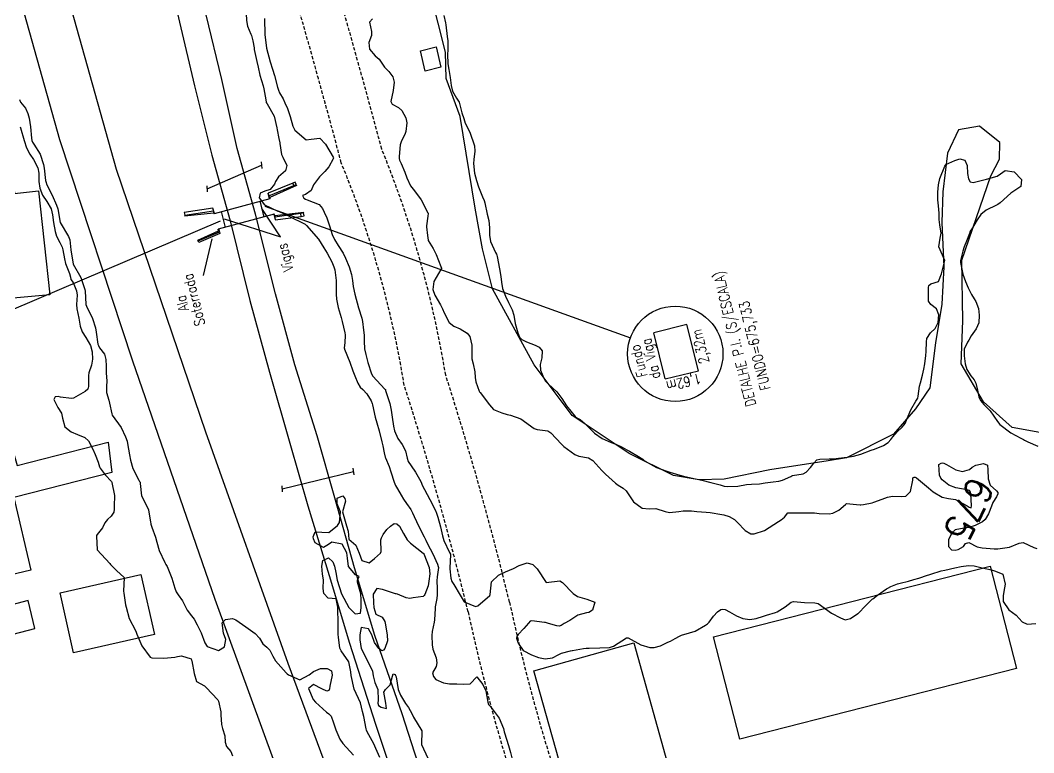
# Model space of a CAD drawing. Header units: metres. Extents: x 292545 to 299085, y 7450245 to 7463078.
# Drawn here: x 296294 to 296442.8, y 7454892.1 to 7454999.7 of the extents above; entities that cross this region are included whole.
import ezdxf
from ezdxf.enums import TextEntityAlignment as Align

# ---------------------------------------------------------------- set-up
doc = ezdxf.new("R2010")
doc.units = ezdxf.units.M
for name, pattern in [('CONTINUO', [0]), ('DASHED', [0.75, 0.5, -0.25]), ('TRACEJADO', [8.7, 8, -0.7])]:
    doc.linetypes.add(name, pattern=pattern)
for name, color, linetype in [('Cotas', 45, 'Continuous'), ('Curvas de Nivel 1m', 11, 'Continuous'), ('Curvas de Nivel 5m', 15, 'Continuous'), ('Edificações', 30, 'Continuous'), ('Hidrografia', 140, 'Continuous'), ('Linha Férrea', 20, 'Continuous'), ('P.I.', 45, 'CONTINUO'), ('Pórtico', 62, 'Continuous'), ('TEXTO', 45, 'Continuous'), ('Vias Primárias', 230, 'Continuous'), ('Vias Secundárias', 230, 'DASHED'), ('VIGA', 190, 'Continuous')]:
    doc.layers.add(name, color=color, linetype=linetype)
doc.styles.add('ROMANS', font='romans', dxfattribs={"height": 0.2})
doc.styles.add('Style-STANDARD', font='STANDARD.shx')

msp = doc.modelspace()

# ---------------------------------------------------------------- linework, layer by layer
at = {"layer": 'Curvas de Nivel 1m', "flags": 128}
for points, elevation in [([(296327.15, 7455000.71), (296327.19, 7454999.67), (296327.33, 7454998.84), (296327.85, 7454997.66), (296327.95, 7454997.46), (296328.14, 7454996.71), (296328.31, 7454995.66), (296328.35, 7454995.44), (296328.73, 7454993.65), (296328.9, 7454992.85), (296329.16, 7454991.65), (296329.64, 7454990.07), (296329.75, 7454989.64), (296330.04, 7454988.01), (296330.07, 7454987.68), (296330.09, 7454987.64), (296330.23, 7454987.44), (296331.25, 7454985.63), (296331.67, 7454983.94), (296331.7, 7454983.62), (296331.97, 7454982.37), (296332.08, 7454981.73), (296332.09, 7454981.62), (296332.35, 7454980.02), (296332.52, 7454979.61), (296333.11, 7454978.41), (296332.95, 7454977.6), (296331.9, 7454976.74), (296331.47, 7454976.06), (296331.3, 7454975.63), (296330.66, 7454974.85), (296329.88, 7454974.61), (296329.2, 7454974.32), (296329.07, 7454973.65), (296329.85, 7454972.61), (296331.78, 7454971.68), (296331.84, 7454971.67), (296331.88, 7454971.66), (296332, 7454971.62), (296333.28, 7454971.04), (296333.83, 7454970.75), (296335.42, 7454969.98), (296335.82, 7454969.75), (296336.03, 7454969.57), (296337.79, 7454967.55), (296338.54, 7454966.3), (296339.07, 7454965.53), (296339.75, 7454964.25), (296340.05, 7454963.52), (296340.18, 7454963.07), (296340.37, 7454961.51), (296340.38, 7454960.85), (296340.39, 7454959.51), (296340.42, 7454958.78), (296340.64, 7454957.51), (296341.08, 7454956.08), (296341.26, 7454955.5), (296341.64, 7454953.83), (296341.68, 7454953.5), (296341.69, 7454953.44), (296341.62, 7454952.38), (296341.55, 7454951.55), (296341.57, 7454951.5), (296341.6, 7454951.41), (296342.36, 7454949.49), (296342.81, 7454948.24), (296343.11, 7454947.48), (296343.54, 7454946.44), (296343.91, 7454945.85), (296344.29, 7454945.47), (296344.89, 7454944.83), (296345.52, 7454943.81), (296345.67, 7454943.45), (296345.72, 7454943.24), (296346.08, 7454941.44), (296346.34, 7454940.58), (296346.7, 7454939.44), (296347.08, 7454937.79), (296347.16, 7454937.43), (296347.21, 7454937.21), (296347.42, 7454936.21), (296347.56, 7454935.57), (296347.61, 7454935.43), (296348.14, 7454934.17), (296348.42, 7454933.42), (296348.91, 7454931.87), (296349.09, 7454931.41), (296349.36, 7454930.91), (296349.93, 7454929.98), (296350.28, 7454929.4), (296350.7, 7454928.76), (296351.33, 7454927.85), (296351.6, 7454927.38), (296351.83, 7454926.86), (296352.52, 7454925.37), (296353.28, 7454923.87), (296353.52, 7454923.36), (296353.8, 7454922.82), (296354.55, 7454921.35), (296355.23, 7454919.83), (296355.37, 7454919.48), (296355.39, 7454919.34), (296355.21, 7454918), (296355.14, 7454917.4), (296355.14, 7454917.34), (296355.19, 7454916.3), (296355.22, 7454915.34), (296355.17, 7454914.77), (296354.93, 7454913.57), (296354.89, 7454913.34), (296354.8, 7454911.67), (296354.78, 7454911.34), (296354.49, 7454909.97), (296354.4, 7454909.35), (296354.47, 7454907.97), (296354.57, 7454907.35), (296355.06, 7454906.08), (296355.13, 7454905.34), (296355.05, 7454904.83), (296354.51, 7454903.87), (296354.65, 7454903.34), (296355.03, 7454902.91), (296356.12, 7454902.42), (296357.02, 7454902.28), (296358.08, 7454902.24), (296359.02, 7454902.19), (296360.03, 7454902.28), (296361.03, 7454903.27), (296361.91, 7454902.14), (296362.34, 7454901.25), (296362.64, 7454899.59), (296362.76, 7454899.24), (296362.85, 7454899.11), (296362.98, 7454898.97), (296364.31, 7454897.23), (296364.94, 7454895.69), (296365.05, 7454895.22), (296365.1, 7454895.05), (296365.67, 7454893.21), (296365.96, 7454892.16), (296366.23, 7454891.21)], 677), ([(296329.86, 7454999.96), (296329.86, 7454999.64), (296329.88, 7454997.92), (296329.9, 7454997.64), (296330.13, 7454995.64), (296330.7, 7454993.63), (296331.02, 7454992.56), (296331.29, 7454991.62), (296331.76, 7454989.91), (296331.83, 7454989.61), (296331.88, 7454989.44), (296332.05, 7454989.08), (296332.59, 7454988.16), (296332.85, 7454987.61), (296333.21, 7454986.78), (296333.59, 7454985.6), (296333.99, 7454984.15), (296334.28, 7454983.59), (296335.97, 7454982.18), (296336.68, 7454982.27), (296337.97, 7454982.39), (296338.81, 7454981.53), (296339.93, 7454979.6), (296339.98, 7454979.52), (296339.98, 7454979.48), (296339.93, 7454979.37), (296339.28, 7454978.17), (296338.72, 7454977.53), (296338.3, 7454977.14), (296337.9, 7454976.74), (296337.02, 7454975.55), (296336.72, 7454974.72), (296335.87, 7454974.14), (296335.44, 7454974), (296335.64, 7454973.57), (296335.86, 7454973.43), (296336.1, 7454973.33), (296337.85, 7454972.65), (296338.36, 7454972.05), (296338.63, 7454971.54), (296339, 7454970.7), (296339.37, 7454969.53), (296339.8, 7454968.25), (296340.14, 7454967.52), (296340.65, 7454966.65), (296341.38, 7454965.5), (296341.76, 7454964.77), (296342.28, 7454963.49), (296342.62, 7454962.37), (296342.77, 7454961.48), (296342.87, 7454960.64), (296343.12, 7454959.49), (296343.67, 7454957.48), (296344.15, 7454955.97), (296344.24, 7454955.47), (296344.38, 7454954.21), (296344.46, 7454953.47), (296344.49, 7454952.6), (296344.55, 7454951.47), (296344.74, 7454950.61), (296345.04, 7454949.46), (296345.56, 7454947.8), (296345.75, 7454947.45), (296347.53, 7454945.55), (296347.59, 7454945.48), (296347.6, 7454945.43), (296347.62, 7454945.34), (296348.27, 7454943.42), (296348.45, 7454942.46), (296348.58, 7454941.42), (296348.79, 7454940.1), (296348.96, 7454939.42), (296349.45, 7454938.27), (296350.04, 7454937.4), (296350.53, 7454936.5), (296350.79, 7454935.39), (296350.95, 7454934.93), (296351.4, 7454934.26), (296352.03, 7454933.37), (296352.78, 7454931.96), (296353.06, 7454931.36), (296353.36, 7454930.78), (296354.12, 7454929.35), (296354.97, 7454927.7), (296355.12, 7454927.34), (296355.31, 7454926.75), (296355.67, 7454925.33), (296355.97, 7454924.02), (296356.19, 7454923.33), (296357, 7454921.56), (296357.15, 7454921.31), (296357.16, 7454921.23), (296357.06, 7454919.31), (296357.06, 7454919.16), (296357.21, 7454917.8), (296357.34, 7454917.31), (296357.63, 7454916.87), (296358.56, 7454915.3), (296359.16, 7454914.32), (296360.82, 7454913.61), (296361.16, 7454913.74), (296362.95, 7454915.24), (296363.01, 7454915.4), (296363.2, 7454917.24), (296364.23, 7454918.21), (296365.22, 7454918.71), (296366.42, 7454919.2), (296367.23, 7454919.63), (296368.4, 7454920.01), (296369.23, 7454919.81), (296369.89, 7454919.16), (296371.2, 7454917.15), (296373.21, 7454917.41), (296373.62, 7454917.12), (296375.18, 7454915.53), (296375.79, 7454915.09), (296377.17, 7454914.69), (296378.38, 7454914.27), (296378.03, 7454913.07), (296377.48, 7454912.74), (296377.15, 7454912.67), (296375.88, 7454912.35), (296375.13, 7454911.86), (296374.7, 7454911.54), (296373.84, 7454911.11), (296373.4, 7454910.84), (296373.12, 7454910.72), (296372.78, 7454910.79), (296371.56, 7454911.14), (296371.12, 7454911.26), (296370.98, 7454911.29), (296369.13, 7454911.53), (296368.84, 7454911.46), (296368.63, 7454911.17), (296367.93, 7454910.37), (296367.11, 7454909.52), (296366.88, 7454909.19), (296366.87, 7454908.97), (296367.09, 7454908.21), (296367.84, 7454907.18), (296369.07, 7454906.51), (296370.08, 7454906.14), (296371.06, 7454905.93), (296372.12, 7454906.08), (296373.07, 7454906.56), (296373.46, 7454906.74), (296374.8, 7454907.1), (296375.02, 7454907.17), (296375.08, 7454907.18), (296376.7, 7454907.47), (296377.09, 7454907.51), (296377.53, 7454907.51), (296379.09, 7454907.56), (296380.5, 7454907.62), (296381.09, 7454907.79), (296383, 7454909), (296383.1, 7454909.03), (296383.27, 7454909), (296385.09, 7454907.98), (296386.46, 7454907.6), (296387.09, 7454907.59), (296387.98, 7454907.83), (296389.1, 7454908.36), (296389.48, 7454908.55), (296390.15, 7454908.92), (296390.77, 7454909.25), (296391.11, 7454909.41), (296392.28, 7454909.73), (296393.11, 7454909.99), (296394.63, 7454910.87), (296394.91, 7454911.08), (296395.13, 7454911.32), (296395.79, 7454912.21), (296396.37, 7454912.85), (296396.84, 7454913.16), (296397.16, 7454913.22), (296397.49, 7454913.17), (296398.13, 7454912.83), (296399.14, 7454912.24), (296400.07, 7454911.87), (296401.14, 7454911.72), (296402.06, 7454911.86), (296403.14, 7454912.21), (296403.57, 7454912.34), (296404.88, 7454912.74), (296405.15, 7454912.85), (296406.33, 7454913.56), (296407.17, 7454914.26), (296407.53, 7454914.36), (296409.17, 7454914.22), (296410.66, 7454914.17), (296411.17, 7454914.04), (296413.14, 7454912.65), (296414.46, 7454911.95), (296415.13, 7454911.68), (296415.89, 7454911.86), (296417, 7454912.6), (296417.09, 7454912.66), (296417.14, 7454912.71), (296418.08, 7454913.67), (296418.99, 7454914.58), (296419.08, 7454914.68), (296419.17, 7454914.76), (296419.87, 7454915.26), (296421.19, 7454916.19), (296421.41, 7454916.33), (296421.84, 7454916.54), (296422.8, 7454916.93), (296423.2, 7454917.05), (296424.41, 7454917.32), (296425.21, 7454917.56), (296425.92, 7454917.8), (296427.22, 7454918.21), (296427.42, 7454918.27), (296427.99, 7454918.47), (296428.91, 7454918.78), (296429.23, 7454918.86), (296429.75, 7454918.97), (296431.23, 7454919.31), (296432.15, 7454919.5), (296433.23, 7454919.63), (296434.06, 7454919.57), (296435.23, 7454919.32), (296436.6, 7454918.99), (296437.22, 7454918.83), (296438.28, 7454918.35), (296438.62, 7454916.92), (296438.53, 7454916.35), (296438.32, 7454915.21), (296438.32, 7454914.35), (296439.16, 7454913.15), (296440.23, 7454912.33), (296441.13, 7454911.37), (296441.86, 7454911.04), (296443.13, 7454911.12)], 676), ([(296356.19, 7455000.43), (296356.42, 7454999.33), (296356.46, 7454999.04), (296356.69, 7454997.32), (296356.77, 7454996.7), (296356.79, 7454995.32), (296356.72, 7454994.72), (296356.76, 7454993.32), (296356.91, 7454992.51), (296357.1, 7454991.32), (296357.24, 7454990.15), (296357.45, 7454989.32), (296358.04, 7454988.27), (296358.42, 7454987.69), (296358.55, 7454987.3), (296358.84, 7454986.11), (296359.1, 7454985.29), (296359.33, 7454984.62), (296359.98, 7454983.28), (296360.7, 7454981.27), (296360.75, 7454980.48), (296360.59, 7454979.27), (296360.54, 7454978.66), (296360.7, 7454977.27), (296360.97, 7454976.2), (296361.27, 7454975.27), (296361.87, 7454973.81), (296362.1, 7454973.26), (296362.2, 7454972.91), (296362.55, 7454971.25), (296362.77, 7454970.31), (296362.91, 7454969.25), (296362.88, 7454968.17), (296363.02, 7454967.25), (296363.78, 7454965.6), (296363.92, 7454965.38), (296363.97, 7454965.24), (296363.99, 7454965.02), (296364.35, 7454963.23), (296364.57, 7454962.07), (296364.66, 7454961.23), (296364.82, 7454960.33), (296365.22, 7454959.22), (296365.69, 7454958.28), (296366.24, 7454957.2), (296366.47, 7454956.4), (296366.68, 7454955.2), (296367.04, 7454953.79), (296367.3, 7454953.19), (296367.62, 7454952.85), (296368.32, 7454952.48), (296369.61, 7454951.99), (296370.17, 7454951.73), (296370.61, 7454951.15), (296370.57, 7454950.13), (296370.31, 7454949.16), (296370.39, 7454948.34), (296370.86, 7454947.15), (296371.12, 7454946.72), (296371.54, 7454946.27), (296372.78, 7454945.13), (296373.52, 7454944.17), (296374.2, 7454943.11), (296375.49, 7454941.52), (296375.73, 7454941.34), (296376.2, 7454941.09), (296376.91, 7454940.51), (296377.47, 7454939.91), (296378.31, 7454939.06), (296379.45, 7454938.28), (296380.78, 7454937.7), (296381.44, 7454937.45), (296382.39, 7454937.02), (296383.06, 7454936.64), (296383.43, 7454936.41), (296384.78, 7454935.63), (296385.42, 7454935.25), (296385.57, 7454935.13), (296385.75, 7454934.97), (296387.4, 7454934.02), (296388.8, 7454933.53), (296389.39, 7454933.37), (296390.82, 7454932.92), (296391.38, 7454932.76), (296392.9, 7454932.41), (296393.38, 7454932.31), (296394.09, 7454932.16), (296395.37, 7454931.84), (296396.75, 7454931.47), (296397.37, 7454931.3), (296397.77, 7454931.23), (296399.37, 7454931.31), (296400.62, 7454931.55), (296401.37, 7454931.61), (296402.52, 7454931.63), (296403.37, 7454931.76), (296404.56, 7454931.93), (296405.38, 7454932.05), (296405.93, 7454932.19), (296407.14, 7454932.72), (296407.29, 7454932.81), (296407.38, 7454932.85), (296408.96, 7454933.12), (296409.39, 7454933.35), (296410.05, 7454934.04), (296410.52, 7454934.68), (296410.95, 7454935.14), (296411.42, 7454935.26), (296412.77, 7454935.3), (296413.42, 7454935.32), (296414.16, 7454935.38), (296415.42, 7454935.54), (296416.35, 7454935.69), (296417.43, 7454936), (296418.96, 7454936.58), (296419.43, 7454936.75), (296420.73, 7454937.27), (296421.44, 7454937.7), (296421.84, 7454938.15), (296422.12, 7454938.54), (296422.74, 7454939.26), (296423.47, 7454939.95), (296423.76, 7454940.25), (296423.92, 7454940.52), (296424.22, 7454941.25), (296424.76, 7454942.51), (296425.52, 7454943.76), (296425.79, 7454944.23), (296425.86, 7454944.5), (296426.06, 7454945.98), (296426.17, 7454946.49), (296426.46, 7454947.59), (296426.68, 7454948.49), (296426.81, 7454949.26), (296426.95, 7454950.49), (296427.01, 7454951.09), (296427.06, 7454952.49), (296427.12, 7454952.99), (296427.64, 7454953.79), (296428.33, 7454954.47), (296428.77, 7454955.35), (296428.86, 7454956.46), (296428.55, 7454957.33), (296427.69, 7454957.96), (296427.36, 7454958.48), (296427.34, 7454958.85), (296427.38, 7454960.48), (296427.42, 7454960.78), (296427.72, 7454961.03), (296428.82, 7454961.37), (296429.29, 7454962.46), (296429.76, 7454964.45), (296428.89, 7454966.46), (296429.07, 7454967.73), (296429.24, 7454968.46), (296429.05, 7454969.69), (296428.93, 7454970.46), (296428.91, 7454971.4), (296428.81, 7454972.47), (296428.73, 7454973.33), (296428.74, 7454974.47), (296428.82, 7454975.54), (296429.04, 7454976.46), (296429.75, 7454978.27), (296429.84, 7454978.45), (296429.93, 7454978.55), (296431.25, 7454979.12), (296431.94, 7454979.39), (296432.71, 7454979.19), (296433.03, 7454978.41), (296433.1, 7454977.23), (296433.24, 7454976.41), (296433.46, 7454975.97), (296433.9, 7454975.87), (296435.9, 7454976.38), (296437.46, 7454976.82), (296437.92, 7454977.18), (296438.6, 7454977.67), (296439.92, 7454977.48), (296441.03, 7454976.32), (296440.91, 7454975.3), (296439.89, 7454974.6), (296439.47, 7454974.34), (296437.87, 7454972.89), (296437.56, 7454972.67), (296436.96, 7454972.37), (296436.21, 7454972.03), (296435.85, 7454971.84), (296435.05, 7454971.18), (296434.51, 7454970.4), (296433.82, 7454969.25), (296433.5, 7454968.73), (296433.36, 7454968.41), (296432.94, 7454967.28), (296432.61, 7454966.42), (296432.39, 7454965.81), (296432.06, 7454964.43), (296432.05, 7454964.14), (296432.38, 7454962.42), (296432.78, 7454961.37), (296433.19, 7454960.42), (296433.7, 7454959.44), (296434.09, 7454958.8), (296434.32, 7454958.4), (296434.69, 7454957.41), (296434.82, 7454956.39), (296434.75, 7454955.3), (296434.37, 7454954.4), (296433.63, 7454953.37), (296433.29, 7454952.75), (296433.07, 7454952.42), (296432.61, 7454951.42), (296432.6, 7454950.42), (296432.75, 7454949.25), (296432.98, 7454948.42), (296433.56, 7454947.5), (296434.05, 7454946.9), (296434.31, 7454946.4), (296434.54, 7454945.39), (296434.73, 7454944.39), (296434.98, 7454943.85), (296435.51, 7454943.3), (296436.43, 7454942.37), (296437.49, 7454940.8), (296437.85, 7454940.36), (296439.46, 7454939.12), (296440.94, 7454938.32), (296441.29, 7454938.15), (296441.45, 7454938.06), (296441.96, 7454937.79), (296443.44, 7454937.16)], 674), ([(296293.86, 7454988.07), (296294.03, 7454987.67), (296294.76, 7454986.8), (296295.1, 7454986.05), (296295.29, 7454985.33), (296295.46, 7454984.05), (296295.61, 7454982.4), (296295.69, 7454982.04), (296295.76, 7454981.84), (296295.96, 7454981.5), (296296.89, 7454980.03), (296297.39, 7454978.55), (296297.5, 7454978.02), (296297.7, 7454976.21), (296297.72, 7454976.02), (296297.89, 7454975.53), (296298.68, 7454974.01), (296299.3, 7454972.56), (296299.47, 7454972), (296299.82, 7454970), (296301.07, 7454967.98), (296301.26, 7454967.45), (296301.41, 7454965.98), (296301.44, 7454965.65), (296301.72, 7454963.97), (296301.75, 7454963.89), (296302.89, 7454961.96), (296303.47, 7454960.19), (296303.5, 7454959.95), (296303.6, 7454958.04), (296303.61, 7454957.95), (296303.68, 7454957.73), (296304.6, 7454955.94), (296305.03, 7454954.54), (296305.14, 7454953.93), (296305.39, 7454952.15), (296305.45, 7454951.93), (296305.6, 7454951.59), (296306.35, 7454950.68), (296306.56, 7454949.92), (296306.57, 7454948.91), (296306.6, 7454947.91), (296306.67, 7454946.78), (296306.66, 7454945.91), (296306.65, 7454945.04), (296306.97, 7454943.91), (296307.1, 7454943.49), (296307.4, 7454941.9), (296307.49, 7454941.73), (296308.8, 7454939.89), (296309.45, 7454938.56), (296309.67, 7454937.88), (296309.74, 7454937.58), (296310.01, 7454935.87), (296310.15, 7454935.13), (296310.51, 7454933.87), (296311.38, 7454932.18), (296311.51, 7454931.99), (296311.56, 7454931.86), (296311.57, 7454931.66), (296311.77, 7454929.85), (296312.31, 7454928.83), (296312.8, 7454927.84), (296313.12, 7454926.01), (296313.14, 7454925.83), (296313.17, 7454925.71), (296313.29, 7454925.27), (296313.82, 7454923.82), (296314.01, 7454923.08), (296314.38, 7454921.82), (296315.23, 7454920.06), (296315.37, 7454919.81), (296315.56, 7454919.47), (296316.23, 7454917.8), (296316.68, 7454916.3), (296316.89, 7454915.79), (296317.18, 7454915.34), (296317.81, 7454914.43), (296318.14, 7454913.78), (296318.47, 7454913.1), (296319.14, 7454912.26), (296319.51, 7454911.76), (296319.95, 7454910.92), (296320.52, 7454909.75), (296321.09, 7454908.26), (296321.4, 7454907.74), (296323.08, 7454907.15), (296323.96, 7454907.71), (296324.18, 7454908.79), (296323.83, 7454909.71), (296323.62, 7454911.22), (296324.1, 7454911.71), (296325.13, 7454911.86), (296325.65, 7454911.68), (296327.12, 7454910.64), (296328.47, 7454909.66), (296329.1, 7454908.95), (296329.6, 7454908.15), (296330.18, 7454907.63), (296330.64, 7454907.19), (296331.07, 7454906.33), (296331.46, 7454905.62), (296333.04, 7454903.86), (296333.18, 7454903.74), (296333.35, 7454903.6), (296335.03, 7454902.86), (296336.41, 7454903.56), (296337.04, 7454904.07), (296338.08, 7454904.5), (296339.04, 7454904.49), (296339.7, 7454904.18), (296339.77, 7454903.52), (296339.44, 7454901.94), (296339.38, 7454901.52), (296339.28, 7454901.26), (296339.01, 7454901.2), (296338.26, 7454901.54), (296337.02, 7454902.18), (296336.3, 7454901.56), (296336.99, 7454899.95), (296337.35, 7454899.55), (296338.97, 7454898.1), (296339.31, 7454897.86), (296339.62, 7454897.52), (296339.97, 7454896.53), (296340.33, 7454895.51), (296340.92, 7454894.15), (296341.35, 7454893.5), (296342.9, 7454891.78)], 678), ([(296293.94, 7454984.07), (296293.99, 7454983.93), (296294.54, 7454982.06), (296294.88, 7454980.98), (296295.37, 7454980.05), (296295.93, 7454979.26), (296296.55, 7454978.03), (296296.69, 7454977.25), (296296.72, 7454976.03), (296296.85, 7454975.06), (296297.22, 7454974.03), (296297.86, 7454973.09), (296298.52, 7454972.01), (296298.73, 7454971.12), (296298.84, 7454970.01), (296299.1, 7454968.71), (296299.3, 7454968), (296299.78, 7454967.07), (296300.15, 7454966.37), (296300.25, 7454965.99), (296300.45, 7454964.67), (296300.64, 7454963.99), (296301.19, 7454962.51), (296301.33, 7454961.98), (296301.41, 7454961.66), (296301.72, 7454961.21), (296302.25, 7454959.96), (296302.31, 7454959.35), (296302.22, 7454957.96), (296302.27, 7454957.36), (296302.58, 7454955.96), (296302.79, 7454954.81), (296303.07, 7454953.96), (296303.62, 7454953.11), (296304.27, 7454951.94), (296304.52, 7454951.02), (296304.56, 7454949.94), (296304.44, 7454949.08), (296304.05, 7454947.95), (296303.98, 7454947.53), (296304.01, 7454945.95), (296303.91, 7454945.56), (296303.53, 7454945.22), (296301.78, 7454944.24), (296301.51, 7454944.18), (296299.9, 7454944.37), (296299.52, 7454944.45), (296299.09, 7454944.43), (296298.89, 7454944.01), (296299.5, 7454942.87), (296300.05, 7454941.99), (296300.2, 7454941.28), (296300.54, 7454939.99), (296301.46, 7454939.27), (296302.37, 7454938.88), (296303.45, 7454938.42), (296304.02, 7454937.94), (296304.62, 7454936.74), (296304.96, 7454935.93), (296305.4, 7454934.82), (296305.62, 7454934.15), (296305.73, 7454933.92), (296306.44, 7454932.97), (296307.37, 7454931.96), (296307.41, 7454931.9), (296307.44, 7454931.84), (296307.81, 7454929.9), (296307.77, 7454928.34), (296307.76, 7454927.9), (296307.73, 7454927.49), (296307.31, 7454926.89), (296306.79, 7454926.42), (296306.39, 7454925.92), (296306.04, 7454925.17), (296305.28, 7454924.18), (296305.18, 7454924.03), (296305.16, 7454923.93), (296305.25, 7454921.93), (296307.11, 7454919.91), (296307.22, 7454919.79), (296308.18, 7454918.86), (296309.2, 7454917.93), (296309.24, 7454917.88), (296309.24, 7454917.84), (296309.19, 7454916.91), (296309.15, 7454915.88), (296309.18, 7454915.57), (296309.45, 7454913.88), (296309.51, 7454913.52), (296309.98, 7454911.87), (296310.9, 7454910.07), (296311.01, 7454909.86), (296311.1, 7454909.55), (296311.83, 7454907.85), (296313.07, 7454906.17), (296313.29, 7454906.06), (296315.07, 7454906.02), (296316.68, 7454906.18), (296317.07, 7454906.27), (296317.64, 7454906.36), (296319.06, 7454905.91), (296319.13, 7454905.76), (296319.16, 7454905.66), (296319.49, 7454903.76), (296319.85, 7454902.59), (296321.02, 7454901.96), (296321.28, 7454901.74), (296322.99, 7454899.9), (296323.09, 7454899.72), (296323.41, 7454898.15), (296323.45, 7454897.71), (296323.54, 7454896.3), (296323.68, 7454895.71), (296324, 7454894.63), (296324.07, 7454893.7), (296324.26, 7454893.05), (296324.9, 7454892.31), (296325.15, 7454891.69)], 679), ([(296346.8, 7454891.43), (296346.2, 7454892.74), (296345.88, 7454893.45), (296344.94, 7454895.2), (296344.81, 7454895.46), (296344.77, 7454895.63), (296344.44, 7454897.47), (296344.26, 7454898.18), (296343.92, 7454899.47), (296343.01, 7454901.48), (296342.55, 7454903.48), (296342.5, 7454904.03), (296342.24, 7454905.49), (296341.08, 7454907.13), (296340.89, 7454907.5), (296340.71, 7454909.12), (296340.68, 7454909.51), (296340.64, 7454909.97), (296340.64, 7454911.51), (296340.63, 7454912.99), (296340.62, 7454913.51), (296340.37, 7454914.72), (296339.17, 7454914.85), (296338.58, 7454915.54), (296338.48, 7454916.24), (296338.49, 7454917.54), (296338.38, 7454918.37), (296338.27, 7454919.54), (296338.4, 7454920.38), (296339.24, 7454920.77), (296339.88, 7454920.17), (296340.13, 7454919.52), (296340.31, 7454918.61), (296340.52, 7454917.51), (296341.17, 7454915.5), (296342.25, 7454913.49), (296343.14, 7454912.55), (296343.95, 7454912.66), (296344.03, 7454913.47), (296344.05, 7454914.59), (296343.98, 7454915.47), (296343.48, 7454917.2), (296343.5, 7454917.48), (296343.76, 7454918.02), (296343.21, 7454918.28), (296342.2, 7454919.49), (296342.02, 7454920.71), (296341.93, 7454921.49), (296341.26, 7454922.77), (296339.72, 7454923.06), (296339.26, 7454922.7), (296338.5, 7454922.29), (296337.27, 7454922.96), (296337.03, 7454923.55), (296336.99, 7454923.84), (296337.28, 7454924.58), (296338.28, 7454924.54), (296339.28, 7454924.51), (296340.57, 7454925.51), (296340.85, 7454925.96), (296341.01, 7454927.5), (296340.53, 7454928.71), (296340.51, 7454929.51), (296341.35, 7454929.89), (296341.66, 7454929.5), (296341.76, 7454929.08), (296341.32, 7454927.5), (296341.89, 7454925.49), (296342.12, 7454924.66), (296342.21, 7454923.49), (296343.26, 7454922.64), (296343.74, 7454921.47), (296344.14, 7454920.37), (296345.23, 7454920.04), (296346.02, 7454920.65), (296346.86, 7454921.43), (296346.99, 7454921.69), (296346.95, 7454923.43), (296347.01, 7454923.7), (296347.28, 7454924.2), (296347.8, 7454924.92), (296348.33, 7454925.42), (296348.9, 7454925.81), (296349.3, 7454925.77), (296349.66, 7454925.4), (296350.24, 7454924.36), (296350.78, 7454923.39), (296351.27, 7454922.91), (296353.17, 7454921.44), (296353.24, 7454921.38), (296353.25, 7454921.36), (296353.26, 7454921.34), (296354.04, 7454919.35), (296354.12, 7454918.44), (296354, 7454917.35), (296353.88, 7454916.67), (296353.37, 7454915.36), (296353.3, 7454915.23), (296353.17, 7454915.11), (296351.66, 7454914.88), (296351.17, 7454914.81), (296350.66, 7454914.88), (296349.38, 7454915.41), (296349.17, 7454915.47), (296349.1, 7454915.48), (296347.18, 7454916.11), (296346.35, 7454916.28), (296345.81, 7454915.45), (296345.87, 7454914.15), (296345.91, 7454913.45), (296346.18, 7454912.48), (296347.14, 7454912.07), (296347.51, 7454911.43), (296347.62, 7454910.93), (296347.84, 7454909.42), (296347.93, 7454908.59), (296347.5, 7454907.43), (296347.31, 7454907.2), (296347.08, 7454907.13), (296346.62, 7454907.44), (296346, 7454908.35), (296345.63, 7454909.45), (296345.12, 7454910.36), (296344.05, 7454910.54), (296343.83, 7454909.47), (296343.85, 7454908.72), (296344.06, 7454907.47), (296345.05, 7454905.46), (296345.71, 7454904.12), (296345.79, 7454903.45), (296346.04, 7454902.46), (296346.47, 7454901.44), (296346.55, 7454899.88), (296346.48, 7454899.44), (296346.61, 7454899.06), (296346.98, 7454898.85), (296347.75, 7454898.65), (296347.64, 7454899.42), (296347.38, 7454901.06), (296347.61, 7454901.42), (296348.32, 7454902.12), (296348.64, 7454903.41), (296348.74, 7454903.71), (296349.03, 7454903.61), (296349.1, 7454903.48), (296349.13, 7454903.41), (296349.16, 7454903.28), (296349.49, 7454901.41), (296349.8, 7454900.61), (296350.54, 7454899.39), (296350.98, 7454898.79), (296351.46, 7454897.88), (296351.71, 7454897.38), (296352.93, 7454895.36), (296352.91, 7454893.36), (296353.81, 7454891.35)], 678)]:
    msp.add_lwpolyline(points, dxfattribs=dict(at, elevation=elevation))
at = {"layer": 'Curvas de Nivel 5m', "elevation": 675, "flags": 128}
msp.add_lwpolyline([(296345.7, 7454999.93), (296345.28, 7454999.46), (296345.54, 7454998.08), (296345.57, 7454997.46), (296345.15, 7454996.44), (296345.26, 7454995.46), (296346.11, 7454994.5), (296346.67, 7454994), (296347.07, 7454993.44), (296347.48, 7454992.81), (296348.09, 7454992.21), (296348.68, 7454991.41), (296348.87, 7454990.61), (296348.74, 7454989.41), (296348.4, 7454987.79), (296348.58, 7454987.42), (296349.54, 7454986.92), (296350.02, 7454986.47), (296350.59, 7454985.39), (296350.73, 7454984.67), (296350.59, 7454983.39), (296350.44, 7454982.93), (296349.97, 7454981.99), (296349.78, 7454981.4), (296349.63, 7454979.72), (296349.62, 7454979.4), (296349.69, 7454979.16), (296349.93, 7454978.69), (296350.47, 7454977.39), (296350.73, 7454976.56), (296351.29, 7454975.39), (296351.88, 7454974.66), (296352.85, 7454973.37), (296353.84, 7454971.46), (296353.87, 7454971.39), (296353.89, 7454971.36), (296353.88, 7454971.32), (296353.84, 7454970.96), (296353.63, 7454969.55), (296353.63, 7454969.36), (296353.8, 7454968.09), (296353.88, 7454967.44), (296353.9, 7454967.36), (296354.63, 7454966.19), (296355.04, 7454965.34), (296355.75, 7454963.55), (296355.82, 7454963.33), (296355.82, 7454963.25), (296355.74, 7454963.09), (296354.71, 7454961.35), (296354.56, 7454960.19), (296354.86, 7454959.34), (296355.68, 7454957.93), (296356, 7454957.33), (296356.22, 7454956.77), (296356.97, 7454955.32), (296357.65, 7454954.81), (296358.56, 7454954.38), (296359.63, 7454953.77), (296360.02, 7454953.28), (296360.31, 7454951.98), (296360.27, 7454951.28), (296360.28, 7454949.97), (296360.49, 7454949.28), (296360.75, 7454948.08), (296360.8, 7454947.27), (296360.9, 7454946.62), (296361.36, 7454945.26), (296361.43, 7454945.16), (296361.53, 7454945.04), (296362.91, 7454943.25), (296363.5, 7454942.57), (296364.68, 7454942.04), (296365.49, 7454941.83), (296365.97, 7454941.7), (296367.48, 7454941.19), (296369.47, 7454939.75), (296369.91, 7454939.61), (296371.47, 7454939.41), (296371.92, 7454939.14), (296373.44, 7454937.47), (296373.82, 7454937.12), (296375.42, 7454935.92), (296376.02, 7454935.69), (296377.42, 7454935.43), (296378.06, 7454935.06), (296379.4, 7454933.58), (296379.91, 7454933.04), (296381.37, 7454931.71), (296381.77, 7454931.43), (296382.5, 7454931.01), (296382.97, 7454930.61), (296383.35, 7454930), (296384.05, 7454928.99), (296385.33, 7454928.06), (296386.34, 7454927.96), (296387.33, 7454928.01), (296388.71, 7454927.55), (296389.32, 7454927.4), (296390.69, 7454927.55), (296391.32, 7454927.67), (296392.55, 7454927.67), (296393.32, 7454927.58), (296394.71, 7454927.48), (296395.32, 7454927.43), (296397.02, 7454927.14), (296397.32, 7454927.07), (296398.09, 7454926.83), (296398.88, 7454926.39), (296399.3, 7454925.96), (296400.46, 7454924.8), (296401.29, 7454924.27), (296401.77, 7454924.3), (296403.29, 7454924.77), (296405.31, 7454926.1), (296405.71, 7454926.33), (296406.21, 7454926.73), (296406.69, 7454927.36), (296407.32, 7454927.37), (296408.65, 7454927.37), (296409.32, 7454927.39), (296410.64, 7454927.36), (296411.32, 7454927.29), (296412.77, 7454927.21), (296413.32, 7454927.32), (296414.18, 7454927.78), (296415.16, 7454928.62), (296415.34, 7454928.73), (296416.78, 7454928.61), (296417.33, 7454928.53), (296417.4, 7454928.53), (296417.83, 7454928.59), (296419.08, 7454928.84), (296419.34, 7454928.92), (296420.54, 7454929.37), (296421.35, 7454929.67), (296422.09, 7454929.8), (296423.35, 7454929.75), (296424.04, 7454929.83), (296424.72, 7454930.51), (296425.04, 7454932.17), (296425.07, 7454932.5), (296425.28, 7454932.61), (296425.38, 7454932.61), (296425.6, 7454932.5), (296427.37, 7454931.03), (296428.06, 7454930.47), (296429.35, 7454929.69), (296430.32, 7454929.47), (296431.35, 7454929.33), (296433.06, 7454928.41), (296433.33, 7454928.23), (296433.63, 7454928.11), (296433.67, 7454928.41), (296433.57, 7454930.2), (296433.53, 7454930.41), (296433.37, 7454930.66), (296433.04, 7454930.74), (296431.37, 7454931.05), (296430.37, 7454931.44), (296429.38, 7454932.21), (296429.18, 7454932.46), (296428.97, 7454932.89), (296428.87, 7454934.47), (296429.2, 7454934.68), (296429.42, 7454934.71), (296429.63, 7454934.67), (296430.01, 7454934.45), (296431.4, 7454933.7), (296432.37, 7454933.44), (296433.4, 7454933.76), (296433.76, 7454934.06), (296434.3, 7454934.4), (296435.42, 7454934.6), (296436.02, 7454934.37), (296436.1, 7454933.68), (296436.13, 7454932.38), (296436.44, 7454931.44), (296437.37, 7454930.61), (296437.52, 7454930.36), (296437.53, 7454930.19), (296437.35, 7454929.71), (296436.82, 7454928.89), (296436.6, 7454928.37), (296436.16, 7454927.21), (296435.68, 7454926.38), (296435.31, 7454926.05), (296434.2, 7454925.51), (296433.3, 7454925.21), (296432.59, 7454925.12), (296431.3, 7454924.89), (296430.8, 7454924.44), (296430.31, 7454923.41), (296430.31, 7454922.44), (296430.76, 7454921.94), (296431.26, 7454921.89), (296431.7, 7454921.99), (296432.51, 7454922.42), (296432.8, 7454922.89), (296433.27, 7454923), (296434.49, 7454922.4), (296435.26, 7454922.25), (296436.99, 7454922.1), (296437.26, 7454922.08), (296437.53, 7454922.09), (296439.26, 7454922.34), (296440.66, 7454922.93), (296441.27, 7454923.02), (296442.81, 7454922.29), (296443.26, 7454922.15)], dxfattribs=at)
at = {"layer": 'Edificações'}
for points in [[(296355.04, 7454995.8), (296355.75, 7454992.81), (296353.45, 7454992.26), (296352.74, 7454995.25)], [(296280.06, 7454980.18), (296292.43, 7454981.37), (296293.11, 7454974.28), (296296.64, 7454974.67), (296298.31, 7454959.39), (296284.26, 7454958.13), (296282.74, 7454973.13), (296280.71, 7454972.92)], [(296248.38, 7454923.2), (296260.11, 7454926.13), (296258.35, 7454933.2), (296291.82, 7454940.31), (296293.54, 7454934.32), (296306.89, 7454937.76), (296307.4, 7454933.3), (296293.05, 7454929.61), (296295.53, 7454918.96), (296280.49, 7454915.36), (296277.71, 7454926.89), (296268.47, 7454924.66), (296272.64, 7454908.15), (296255.49, 7454903.82), (296252.09, 7454916.85), (296249.38, 7454916.59)], [(296440.28, 7454904.52), (296399.63, 7454894.13), (296395.79, 7454909.16), (296436.44, 7454919.55)], [(296299.81, 7454915.64), (296311.69, 7454918.33), (296313.69, 7454909.52), (296301.8, 7454906.83)], [(296295.13, 7454914.48), (296277.74, 7454909.92), (296278.81, 7454905.86), (296296.1, 7454910.41)], [(296374.88, 7454884.69), (296369.42, 7454904.19), (296384.07, 7454908.29), (296389.53, 7454888.79)]]:
    msp.add_lwpolyline(points, close=True, dxfattribs=at)
at = {"layer": 'Hidrografia'}
msp.add_lwpolyline([(296445.34, 7454938.9), (296439.66, 7454939.89), (296435.42, 7454943.68), (296432.14, 7454949.24), (296432.4, 7454955.56), (296432.28, 7454964.49), (296436.51, 7454976.85), (296437.77, 7454979.3), (296437.86, 7454981.78), (296434.83, 7454984.17), (296431.79, 7454983.62), (296430.14, 7454980.22), (296429.49, 7454974.53), (296429.31, 7454970.03), (296429.59, 7454963.51), (296429.31, 7454958.01), (296428.39, 7454952.36), (296427.56, 7454945.75), (296425.45, 7454942.63), (296422.23, 7454938.95), (296415.3, 7454935.44), (296412.63, 7454934.99), (296404.08, 7454933.7), (296397.37, 7454932.32), (296393.7, 7454932.23), (296389.93, 7454932.87), (296383.4, 7454936.09), (296375.03, 7454941.69), (296369.43, 7454949.12), (296363.35, 7454960.28), (296361.88, 7454966.15), (296360.77, 7454972.12), (296358.56, 7454985.58), (296356.54, 7454991.18), (296356.45, 7454995.04), (296353.23, 7455007.65)], dxfattribs=at)
at = {"layer": 'Linha Férrea', "linetype": 'Continuous'}
for points in [[(296353.77, 7454886.32), (296350.05, 7454897.84), (296346.04, 7454909.37), (296343.04, 7454919.28), (296340.18, 7454929.58), (296337.58, 7454938.7), (296334.32, 7454949.09), (296331.46, 7454959.55), (296328.54, 7454971.23), (296325.84, 7454980.89), (296323.6, 7454991), (296321.29, 7455000.51), (296319.07, 7455009.73), (296316.88, 7455018.82), (296314.8, 7455029.15), (296313, 7455037.56), (296310.55, 7455049.5), (296308.85, 7455057.92), (296307.03, 7455067.5), (296305.12, 7455078.33), (296303.31, 7455089.31), (296301.29, 7455099.69), (296299.8, 7455109.76)], [(296295.75, 7455109.07), (296297.25, 7455099.1), (296299.26, 7455088.58), (296301.24, 7455077.63), (296303.11, 7455066.76), (296304.94, 7455057.1), (296306.55, 7455048.67), (296308.99, 7455036.74), (296310.84, 7455028.29), (296313.1, 7455017.97), (296315.19, 7455008.84), (296317.37, 7454999.44), (296319.57, 7454990.07), (296322.09, 7454979.9), (296324.79, 7454970.24), (296327.71, 7454958.57), (296330.59, 7454948.05), (296333.57, 7454937.62), (296336.2, 7454928.41), (296339.34, 7454918.16), (296342.34, 7454908.23), (296346.13, 7454896.35), (296349.91, 7454885.01)]]:
    msp.add_lwpolyline(points, dxfattribs=at)
at = {"layer": 'P.I.', "linetype": 'TRACEJADO', "flags": 128}
msp.add_lwpolyline([(296323.28, 7454968.41), (296320.2, 7454967.09), (296320.11, 7454967.3), (296320.04, 7454967.4)], dxfattribs=at)
at = {"layer": 'P.I.', "linetype": 'CONTINUO'}
for points in [[(296330.48, 7454973.95, 677.55), (296334.16, 7454975.45, 676.03), (296334.01, 7454975.79, 676.03), (296330.37, 7454974.31, 677.56)], [(296322.36, 7454971.73, 677.76), (296322.26, 7454972.13, 677.74), (296318.07, 7454971.5, 676.17), (296318.13, 7454971.1, 676.17)], [(296331.42, 7454970.39, 677.56), (296335.25, 7454970.92, 676.12), (296335.19, 7454971.33, 676.12), (296331.34, 7454970.79, 677.56)]]:
    msp.add_polyline3d(points, close=True, dxfattribs=at)
for points in [[(296334.48, 7454975.59, 675.96), (296334.54, 7454975.46, 675.45), (296330.63, 7454973.69, 675.81), (296330.48, 7454973.95, 677.55)], [(296334.16, 7454975.45, 676.03), (296334.48, 7454975.59, 675.96), (296334.33, 7454975.93, 675.96), (296334.01, 7454975.79, 676.03)], [(296330.63, 7454973.69, 675.81), (296330.64, 7454973.48, 675.75), (296330.59, 7454973.51, 678.06), (296330.36, 7454974.31, 678.07), (296330.37, 7454974.31, 677.56)], [(296330.64, 7454973.48, 675.75), (296322.46, 7454971.29, 675.53)], [(296318.13, 7454971.1, 676.17), (296318.09, 7454970.98, 675.52), (296322.39, 7454971.46, 675.75), (296322.36, 7454971.73, 677.76)], [(296322.39, 7454971.46, 675.75), (296322.46, 7454971.29, 675.53), (296322.49, 7454971.32, 678.07), (296322.28, 7454972.13, 678.07), (296322.26, 7454972.13, 677.74)], [(296331.26, 7454971.25, 675.73), (296323.03, 7454969.04, 675.95)], [(296331.37, 7454971.02, 675.87), (296331.26, 7454971.25, 675.73), (296331.2, 7454971.22, 678.07), (296331.4, 7454970.42, 678.08), (296331.42, 7454970.39, 677.56)], [(296335.59, 7454971.43, 676.07), (296335.61, 7454971.51, 675.43), (296331.37, 7454971.02, 675.87), (296331.34, 7454970.79, 677.56)], [(296335.25, 7454970.92, 676.12), (296335.67, 7454971.02, 676.1), (296335.59, 7454971.43, 676.07), (296335.19, 7454971.33, 676.12)], [(296320.04, 7454967.4, 675.8), (296323.1, 7454968.78, 675.98), (296323.22, 7454968.63, 677.66)], [(296320.11, 7454967.3, 676.45), (296323.22, 7454968.63, 677.66), (296323.28, 7454968.41, 677.68)], [(296323.1, 7454968.78, 675.98), (296323.03, 7454969.04, 675.95), (296323.14, 7454969.01, 678.07), (296323.28, 7454968.42, 678.08), (296323.28, 7454968.41, 677.68)]]:
    msp.add_polyline3d(points, dxfattribs=at)
at = {"layer": 'Pórtico'}
for points in [[(296329.34, 7454978.93), (296329.47, 7454977.97)], [(296321.4, 7454974.95), (296329.4, 7454978.45)], [(296321.38, 7454975.39), (296321.42, 7454974.51)], [(296342.84, 7454933.93), (296342.97, 7454932.97)], [(296332.42, 7454930.89), (296342.9, 7454933.45)], [(296332.4, 7454931.32), (296332.44, 7454930.45)]]:
    msp.add_lwpolyline(points, dxfattribs=at)
at = {"layer": 'TEXTO', "linetype": 'TRACEJADO', "flags": 128}
msp.add_lwpolyline([(296388.7, 7454947.04), (296387.02, 7454953.83)], dxfattribs=at)
at = {"layer": 'TEXTO', "linetype": 'CONTINUO'}
for points in [[(296323.91, 7454970.58, 0), (296332.21, 7454967.92, 0), (296329.46, 7454972.06, 0)], [(296329.89, 7454972.43, 0), (296383.59, 7454953.1, 0)], [(296323.32, 7454970.2, 0), (296285.99, 7454954.28, 0)], [(296322.1, 7454967.63, 0), (296320.83, 7454962.24, 0)], [(296388.7, 7454947.04, 0), (296393.56, 7454948.24, 0), (296391.87, 7454955.04, 0), (296387.02, 7454953.83, 0)]]:
    msp.add_polyline3d(points, dxfattribs=at)
msp.add_circle((296390.17, 7454950.73), 7, dxfattribs=at)
at = {"layer": 'Vias Primárias'}
msp.add_lwpolyline([(296623.41, 7454359.7), (296597.5, 7454401.19), (296575.35, 7454437.81), (296546.86, 7454483.98), (296522.03, 7454524.91), (296503.5, 7454554.11), (296479.41, 7454591.61), (296457, 7454627.84), (296437.76, 7454659.49), (296419.54, 7454691.22), (296405.08, 7454719.91), (296391.77, 7454749.95), (296378.77, 7454782.34), (296367.71, 7454812.56), (296355.11, 7454845.88), (296341.96, 7454881.96), (296333.31, 7454905.23), (296321.24, 7454939.23), (296308.1, 7454977.78), (296299.92, 7455006.96), (296294.36, 7455029.11), (296287.72, 7455063.42), (296283.49, 7455090.63), (296279.74, 7455120.4)], dxfattribs=at)
msp.add_lwpolyline([(296309.76, 7454805.34, -0.015201), (296349.1, 7454785.34, -0.005767), (296356.78, 7454779.84, 0.538097), (296368.51, 7454791.02, 0.005928), (296360.14, 7454813.1), (296336.52, 7454876.49), (296322.6, 7454914.66), (296310.52, 7454949.63), (296299.8, 7454982.14), (296290.83, 7455014), (296282.12, 7455050.08), (296277.36, 7455074.08, 0.045261), (296270.9, 7455088.4, 0.803968), (296259.95, 7455084.76), (296260.11, 7455048.87, -0.011835), (296259.08, 7454986.95, -0.081787), (296248, 7454933.3, 0.099085), (296248.88, 7454877.76, 0.058929), (296262.91, 7454838.84, 0.147795), (296293.35, 7454813.55, -0.006324)], format="xyb", close=True, dxfattribs=at)
at = {"layer": 'Vias Secundárias'}
for points in [[(296476.81, 7455302.31), (296418.02, 7455310.7), (296399.68, 7455315.41, 0.091857), (296393.97, 7455316.13, -0.017798), (296351.59, 7455311.74, 0.228183), (296317.36, 7455295.26, 0.125177), (296300.03, 7455249.95, 0.017927), (296303.58, 7455240.54, 0.017993), (296309.24, 7455216.21, -0.040807), (296314.5, 7455190.16, -0.017662), (296317.04, 7455165.55, -0.035357), (296318.73, 7455146.19, -0.030481), (296319.85, 7455120.76, -0.007991), (296322.09, 7455101.54, 0.034152), (296322.65, 7455075.96, 0.038669), (296329.38, 7455052.26, -0.011733), (296334.83, 7455030.34, 0.020959), (296339.31, 7455008.62, -0.005341), (296347.06, 7454980.79, -0.056353), (296356.46, 7454947.6, -0.018252), (296365.83, 7454914.24, 0.048975), (296381.86, 7454864.07)], [(296272.61, 7455204.45, -0.000852), (296289.01, 7455207.11, -0.13262), (296298.22, 7455208.09, -0.24035), (296308.3, 7455189.36, -0.017915), (296310.83, 7455164.84, -0.036416), (296312.48, 7455145.82, -0.031399), (296313.59, 7455120.4, 0.051275), (296313.4, 7455100.69, -0.061951), (296316.46, 7455075.06, 0.03877), (296323.42, 7455050.35, -0.011497), (296328.69, 7455029.15, 0.020895), (296333.28, 7455006.99, -0.005437), (296341.12, 7454978.78, -0.057808), (296350.36, 7454946.13, -0.018456), (296359.74, 7454912.85, 0.0489), (296376.12, 7454861.59, 0.0489)]]:
    msp.add_lwpolyline(points, format="xyb", dxfattribs=at)
at = {"layer": 'VIGA', "linetype": 'TRACEJADO', "flags": 128}
for points in [[(296329.8, 7454970.84), (296329.2, 7454973.13)], [(296324.11, 7454969.28), (296323.53, 7454971.61)]]:
    msp.add_lwpolyline(points, dxfattribs=at)

# ---------------------------------------------------------------- texts
at = {"layer": 'Cotas', "style": 'Style-STANDARD'}
msp.add_text('675', height=4, rotation=244.0018, dxfattribs=at).set_placement((296433.32, 7454927.9, 675), align=Align.MIDDLE_CENTER)
at = {"layer": 'TEXTO', "style": 'ROMANS', "width": 0.8}
for s, rotation, p in [('Vigas', 103.9444, (296334.1, 7454963.03)), ('Soterrada', 103.9444, (296321.14, 7454955.05)), ('DETALHE P.I. (S/ESCALA)', 103.9444, (296402.06, 7454943.22)), ('Ala', 104, (296318.75, 7454957.2)), ('FUNDO=675,733', 103.9444, (296404.18, 7454945.58)), ('2,32m', 103.9444, (296395.18, 7454949.48)), ('Fundo', 103.9444, (296386.07, 7454947.49)), ('da Viga', 103.9444, (296388.02, 7454947.25)), ('1,62m', 193.9444, (296393.72, 7454947.86))]:
    msp.add_text(s, height=1.5, rotation=rotation, dxfattribs=at).set_placement(p)

doc.saveas('drawing.dxf')
